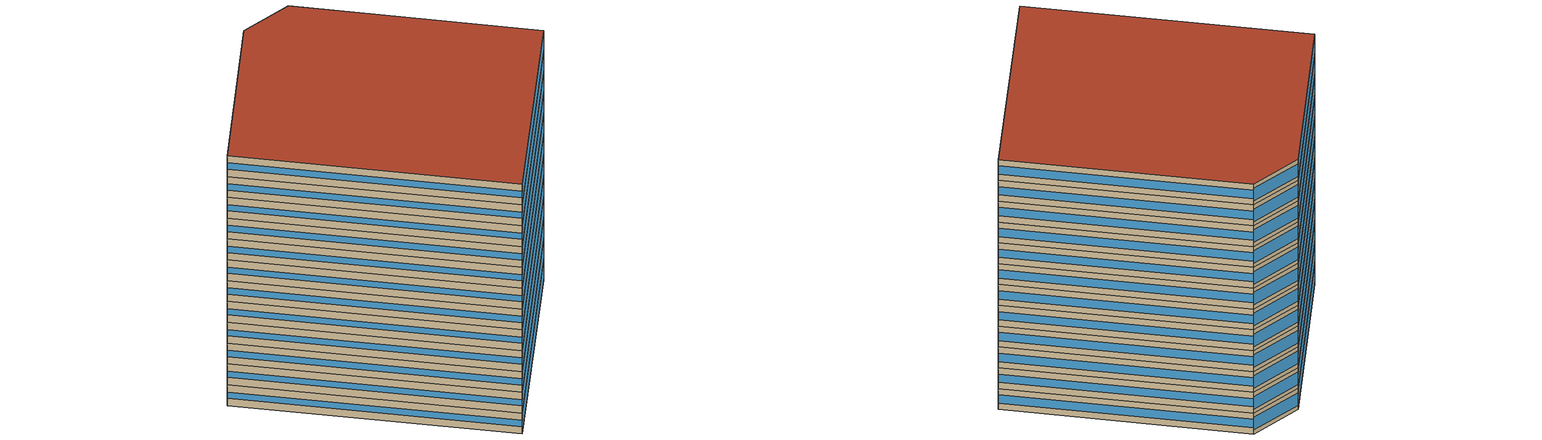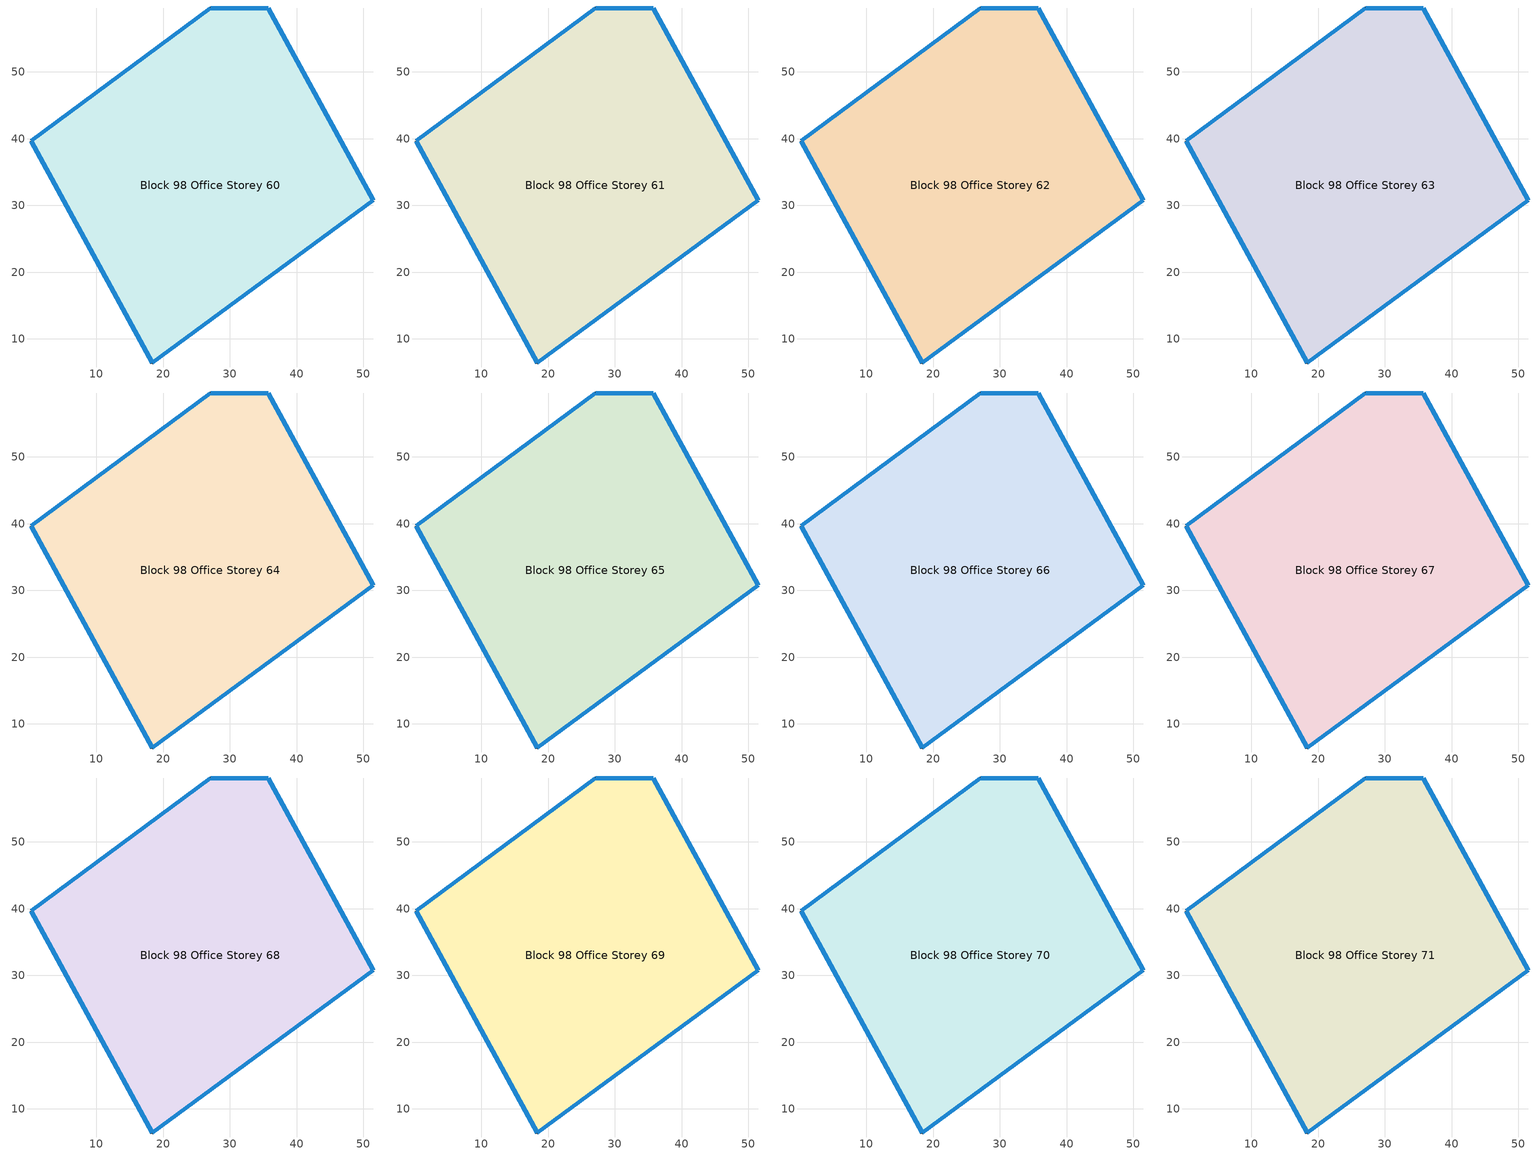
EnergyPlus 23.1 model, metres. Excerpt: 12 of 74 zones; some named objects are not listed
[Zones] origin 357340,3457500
Block 98 Office Storey 60
 floor outside (Project Floor): 35.77,59.58 51.48,30.76 18.38,6.38 0.26,39.66 27.1,59.58 z178.38
 wall outside (Project Wall): 27.1,59.58 0.26,39.66 18.38,6.38 51.48,30.76 35.77,59.58 27.1,59.58 z178.38:181.35
 window (Office_north_window_construction): 27.09,59.57 0.27,39.67 / 35.77,59.58 27.11,59.58 z178.97:180.76
 window (Office_west_window_construction): 0.26,39.64 18.37,6.39 z179.42:180.31
 window (Office_south_window_construction): 18.39,6.39 51.46,30.75 z178.82:180.91
 window (Office_east_window_construction): 51.47,30.78 35.78,59.56 z179.27:180.46
 roof outside (Project Ceiling): 51.48,30.76 35.77,59.58 27.1,59.58 0.26,39.66 18.38,6.38 z181.35
Block 98 Office Storey 61
 floor outside (Project Floor): 35.77,59.58 51.48,30.76 18.38,6.38 0.26,39.66 27.1,59.58 z181.35
 wall outside (Project Wall): 27.1,59.58 0.26,39.66 18.38,6.38 51.48,30.76 35.77,59.58 27.1,59.58 z181.35:184.32
 window (Office_north_window_construction): 27.09,59.57 0.27,39.67 / 35.77,59.58 27.11,59.58 z181.95:183.73
 window (Office_west_window_construction): 0.26,39.64 18.37,6.39 z182.39:183.28
 window (Office_south_window_construction): 18.39,6.39 51.46,30.75 z181.8:183.88
 window (Office_east_window_construction): 51.47,30.78 35.78,59.56 z182.24:183.43
 roof outside (Project Ceiling): 51.48,30.76 35.77,59.58 27.1,59.58 0.26,39.66 18.38,6.38 z184.32
Block 98 Office Storey 62
 floor outside (Project Floor): 35.77,59.58 51.48,30.76 18.38,6.38 0.26,39.66 27.1,59.58 z184.32
 wall outside (Project Wall): 27.1,59.58 0.26,39.66 18.38,6.38 51.48,30.76 35.77,59.58 27.1,59.58 z184.32:187.3
 window (Office_north_window_construction): 27.09,59.57 0.27,39.67 / 35.77,59.58 27.11,59.58 z184.92:186.7
 window (Office_west_window_construction): 0.26,39.64 18.37,6.39 z185.36:186.26
 window (Office_south_window_construction): 18.39,6.39 51.46,30.75 z184.77:186.85
 window (Office_east_window_construction): 51.47,30.78 35.78,59.56 z185.22:186.41
 roof outside (Project Ceiling): 51.48,30.76 35.77,59.58 27.1,59.58 0.26,39.66 18.38,6.38 z187.3
Block 98 Office Storey 63
 floor outside (Project Floor): 35.77,59.58 51.48,30.76 18.38,6.38 0.26,39.66 27.1,59.58 z187.3
 wall outside (Project Wall): 27.1,59.58 0.26,39.66 18.38,6.38 51.48,30.76 35.77,59.58 27.1,59.58 z187.3:190.27
 window (Office_north_window_construction): 27.09,59.57 0.27,39.67 / 35.77,59.58 27.11,59.58 z187.89:189.68
 window (Office_west_window_construction): 0.26,39.64 18.37,6.39 z188.34:189.23
 window (Office_south_window_construction): 18.39,6.39 51.46,30.75 z187.74:189.82
 window (Office_east_window_construction): 51.47,30.78 35.78,59.56 z188.19:189.38
 roof outside (Project Ceiling): 51.48,30.76 35.77,59.58 27.1,59.58 0.26,39.66 18.38,6.38 z190.27
Block 98 Office Storey 64
 floor outside (Project Floor): 35.77,59.58 51.48,30.76 18.38,6.38 0.26,39.66 27.1,59.58 z190.27
 wall outside (Project Wall): 27.1,59.58 0.26,39.66 18.38,6.38 51.48,30.76 35.77,59.58 27.1,59.58 z190.27:193.24
 window (Office_north_window_construction): 27.09,59.57 0.27,39.67 / 35.77,59.58 27.11,59.58 z190.86:192.65
 window (Office_west_window_construction): 0.26,39.64 18.37,6.39 z191.31:192.2
 window (Office_south_window_construction): 18.39,6.39 51.46,30.75 z190.72:192.8
 window (Office_east_window_construction): 51.47,30.78 35.78,59.56 z191.16:192.35
 roof outside (Project Ceiling): 51.48,30.76 35.77,59.58 27.1,59.58 0.26,39.66 18.38,6.38 z193.24
Block 98 Office Storey 65
 floor outside (Project Floor): 35.77,59.58 51.48,30.76 18.38,6.38 0.26,39.66 27.1,59.58 z193.24
 wall outside (Project Wall): 27.1,59.58 0.26,39.66 18.38,6.38 51.48,30.76 35.77,59.58 27.1,59.58 z193.24:196.22
 window (Office_north_window_construction): 27.09,59.57 0.27,39.67 / 35.77,59.58 27.11,59.58 z193.84:195.62
 window (Office_west_window_construction): 0.26,39.64 18.37,6.39 z194.28:195.18
 window (Office_south_window_construction): 18.39,6.39 51.46,30.75 z193.69:195.77
 window (Office_east_window_construction): 51.47,30.78 35.78,59.56 z194.14:195.32
 roof outside (Project Ceiling): 51.48,30.76 35.77,59.58 27.1,59.58 0.26,39.66 18.38,6.38 z196.22
Block 98 Office Storey 66
 floor outside (Project Floor): 35.77,59.58 51.48,30.76 18.38,6.38 0.26,39.66 27.1,59.58 z196.22
 wall outside (Project Wall): 27.1,59.58 0.26,39.66 18.38,6.38 51.48,30.76 35.77,59.58 27.1,59.58 z196.22:199.19
 window (Office_north_window_construction): 27.09,59.57 0.27,39.67 / 35.77,59.58 27.11,59.58 z196.81:198.59
 window (Office_west_window_construction): 0.26,39.64 18.37,6.39 z197.26:198.15
 window (Office_south_window_construction): 18.39,6.39 51.46,30.75 z196.66:198.74
 window (Office_east_window_construction): 51.47,30.78 35.78,59.56 z197.11:198.3
 roof outside (Project Ceiling): 51.48,30.76 35.77,59.58 27.1,59.58 0.26,39.66 18.38,6.38 z199.19
Block 98 Office Storey 67
 floor outside (Project Floor): 35.77,59.58 51.48,30.76 18.38,6.38 0.26,39.66 27.1,59.58 z199.19
 wall outside (Project Wall): 27.1,59.58 0.26,39.66 18.38,6.38 51.48,30.76 35.77,59.58 27.1,59.58 z199.19:202.16
 window (Office_north_window_construction): 27.09,59.57 0.27,39.67 / 35.77,59.58 27.11,59.58 z199.78:201.57
 window (Office_west_window_construction): 0.26,39.64 18.37,6.39 z200.23:201.12
 window (Office_south_window_construction): 18.39,6.39 51.46,30.75 z199.64:201.72
 window (Office_east_window_construction): 51.47,30.78 35.78,59.56 z200.08:201.27
 roof outside (Project Ceiling): 51.48,30.76 35.77,59.58 27.1,59.58 0.26,39.66 18.38,6.38 z202.16
Block 98 Office Storey 68
 floor outside (Project Floor): 35.77,59.58 51.48,30.76 18.38,6.38 0.26,39.66 27.1,59.58 z202.16
 wall outside (Project Wall): 27.1,59.58 0.26,39.66 18.38,6.38 51.48,30.76 35.77,59.58 27.1,59.58 z202.16:205.14
 window (Office_north_window_construction): 27.09,59.57 0.27,39.67 / 35.77,59.58 27.11,59.58 z202.76:204.54
 window (Office_west_window_construction): 0.26,39.64 18.37,6.39 z203.2:204.09
 window (Office_south_window_construction): 18.39,6.39 51.46,30.75 z202.61:204.69
 window (Office_east_window_construction): 51.47,30.78 35.78,59.56 z203.05:204.24
 roof outside (Project Ceiling): 51.48,30.76 35.77,59.58 27.1,59.58 0.26,39.66 18.38,6.38 z205.14
Block 98 Office Storey 69
 floor outside (Project Floor): 35.77,59.58 51.48,30.76 18.38,6.38 0.26,39.66 27.1,59.58 z205.14
 wall outside (Project Wall): 27.1,59.58 0.26,39.66 18.38,6.38 51.48,30.76 35.77,59.58 27.1,59.58 z205.14:208.11
 window (Office_north_window_construction): 27.09,59.57 0.27,39.67 / 35.77,59.58 27.11,59.58 z205.73:207.51
 window (Office_west_window_construction): 0.26,39.64 18.37,6.39 z206.18:207.07
 window (Office_south_window_construction): 18.39,6.39 51.46,30.75 z205.58:207.66
 window (Office_east_window_construction): 51.47,30.78 35.78,59.56 z206.03:207.22
 roof outside (Project Ceiling): 51.48,30.76 35.77,59.58 27.1,59.58 0.26,39.66 18.38,6.38 z208.11
Block 98 Office Storey 70
 floor outside (Project Floor): 35.77,59.58 51.48,30.76 18.38,6.38 0.26,39.66 27.1,59.58 z208.11
 wall outside (Project Wall): 27.1,59.58 0.26,39.66 18.38,6.38 51.48,30.76 35.77,59.58 27.1,59.58 z208.11:211.08
 window (Office_north_window_construction): 27.09,59.57 0.27,39.67 / 35.77,59.58 27.11,59.58 z208.7:210.49
 window (Office_west_window_construction): 0.26,39.64 18.37,6.39 z209.15:210.04
 window (Office_south_window_construction): 18.39,6.39 51.46,30.75 z208.55:210.64
 window (Office_east_window_construction): 51.47,30.78 35.78,59.56 z209:210.19
 roof outside (Project Ceiling): 51.48,30.76 35.77,59.58 27.1,59.58 0.26,39.66 18.38,6.38 z211.08
Block 98 Office Storey 71
 floor outside (Project Floor): 35.77,59.58 51.48,30.76 18.38,6.38 0.26,39.66 27.1,59.58 z211.08
 wall outside (Project Wall): 27.1,59.58 0.26,39.66 18.38,6.38 51.48,30.76 35.77,59.58 27.1,59.58 z211.08:214.05
 window (Office_north_window_construction): 27.09,59.57 0.27,39.67 / 35.77,59.58 27.11,59.58 z211.68:213.46
 window (Office_west_window_construction): 0.26,39.64 18.37,6.39 z212.12:213.01
 window (Office_south_window_construction): 18.39,6.39 51.46,30.75 z211.53:213.61
 window (Office_east_window_construction): 51.47,30.78 35.78,59.56 z211.97:213.16
 roof outside (Project Ceiling): 51.48,30.76 35.77,59.58 27.1,59.58 0.26,39.66 18.38,6.38 z214.05
[Building]
Building_1: North Axis=0; Terrain=City; Loads Convergence Tolerance Value=0.04; Temperature Convergence Tolerance Value=0.4; Solar Distribution=FullExterior; Maximum Number of Warmup Days=25; Minimum Number of Warmup Days=6
[Site:Location]
CHN Design_Conditions: Latitude=30; Longitude=114; Time Zone=8; Elevation=12
[SIZINGPERIOD:DESIGNDAY] Day of Month=21; DryBulb Temperature Range Modifier Type=DefaultMultipliers; Humidity Condition Type=Wetbulb; Barometric Pressure=101181; Rain Indicator=No; Snow Indicator=No; Daylight Saving Time Indicator=No; Sky Clearness=0; Begin Environment Reset Mode=FullResetAtBeginEnvironment
Name | Month | Day Type | Maximum DryBulb Temperature | Daily DryBulb Temperature Range | Wetbulb or DewPoint at Maximum DryBulb | Wind Speed | Wind Direction | Solar Model Indicator | ASHRAE Clear Sky Optical Depth for Beam Irradiance taub | ASHRAE Clear Sky Optical Depth for Diffuse Irradiance taud
Ann Htg 99.6% Condns DB | 1 | WinterDesignDay | -10 | 0 | -4.8 | 1 | 340 | ASHRAEClearSky | 0 | 0
Ann Clg .4% Condns DB=>MWB | 7 | SummerDesignDay | 40 | 6.6 | 27.1 | 3.5 | 220 | ASHRAETau | 0.781 | 1.413
[MATERIAL]
DefaultMaterial: Roughness=Rough; Thickness=0.1; Conductivity=0.1; Density=1000; Specific Heat=1000; Thermal Absorptance=0.9; Solar Absorptance=0.7; Visible Absorptance=0.7
[WINDOWMATERIAL:SIMPLEGLAZINGSYSTEM] UFactor=3; Visible Transmittance=0.6
Name | Solar Heat Gain Coefficient
Office_east_window; Office_south_window; Office_west_window | 0.3
Office_north_window | 0.35
[CONSTRUCTION]
Project Wall; Project Floor; Project Ceiling: DefaultMaterial
Office_east_window_construction: Office_east_window
Office_south_window_construction: Office_south_window
Office_west_window_construction: Office_west_window
Office_north_window_construction: Office_north_window
[SPACE] Ceiling Height=autocalculate; Volume=autocalculate; Floor Area=autocalculate; Space Type=Office
Name | Zone
Block 98 Office Storey 60_space | Block 98 Office Storey 60
Block 98 Office Storey 61_space | Block 98 Office Storey 61
Block 98 Office Storey 62_space | Block 98 Office Storey 62
Block 98 Office Storey 63_space | Block 98 Office Storey 63
Block 98 Office Storey 64_space | Block 98 Office Storey 64
Block 98 Office Storey 65_space | Block 98 Office Storey 65
Block 98 Office Storey 66_space | Block 98 Office Storey 66
Block 98 Office Storey 67_space | Block 98 Office Storey 67
Block 98 Office Storey 68_space | Block 98 Office Storey 68
Block 98 Office Storey 69_space | Block 98 Office Storey 69
Block 98 Office Storey 70_space | Block 98 Office Storey 70
Block 98 Office Storey 71_space | Block 98 Office Storey 71
[SPACELIST]
Office: Block 98 Office Storey 0_space, Block 98 Office Storey 1_space, Block 98 Office Storey 2_space, Block 98 Office Storey 3_space, Block 98 Office Storey 4_space, Block 98 Office Storey 5_space, Block 98 Office Storey 6_space, Block 98 Office Storey 7_space, Block 98 Office Storey 8_space, Block 98 Office Storey 9_space, Block 98 Office Storey 10_space, Block 98 Office Storey 11_space, Block 98 Office Storey 12_space, Block 98 Office Storey 13_space, Block 98 Office Storey 14_space, Block 98 Office Storey 15_space, Block 98 Office Storey 16_space, Block 98 Office Storey 17_space, Block 98 Office Storey 18_space, Block 98 Office Storey 19_space, Block 98 Office Storey 20_space, Block 98 Office Storey 21_space, Block 98 Office Storey 22_space, Block 98 Office Storey 23_space, Block 98 Office Storey 24_space, Block 98 Office Storey 25_space, Block 98 Office Storey 26_space, Block 98 Office Storey 27_space, Block 98 Office Storey 28_space, Block 98 Office Storey 29_space, Block 98 Office Storey 30_space, Block 98 Office Storey 31_space, Block 98 Office Storey 32_space, Block 98 Office Storey 33_space, Block 98 Office Storey 34_space, Block 98 Office Storey 35_space, Block 98 Office Storey 36_space, Block 98 Office Storey 37_space, Block 98 Office Storey 38_space, Block 98 Office Storey 39_space, Block 98 Office Storey 40_space, Block 98 Office Storey 41_space, Block 98 Office Storey 42_space, Block 98 Office Storey 43_space, Block 98 Office Storey 44_space, Block 98 Office Storey 45_space, Block 98 Office Storey 46_space, Block 98 Office Storey 47_space, Block 98 Office Storey 48_space, Block 98 Office Storey 49_space, Block 98 Office Storey 50_space, Block 98 Office Storey 51_space, Block 98 Office Storey 52_space, Block 98 Office Storey 53_space, Block 98 Office Storey 54_space, Block 98 Office Storey 55_space, Block 98 Office Storey 56_space, Block 98 Office Storey 57_space, Block 98 Office Storey 58_space, Block 98 Office Storey 59_space, Block 98 Office Storey 60_space, Block 98 Office Storey 61_space, Block 98 Office Storey 62_space, Block 98 Office Storey 63_space, Block 98 Office Storey 64_space, Block 98 Office Storey 65_space, Block 98 Office Storey 66_space, Block 98 Office Storey 67_space, Block 98 Office Storey 68_space, Block 98 Office Storey 69_space, Block 98 Office Storey 70_space, Block 98 Office Storey 71_space, Block 98 Office Storey 72_space, Block 98 Office Storey 73_space
[ZONE] Type=1; Multiplier=1; Ceiling Height=autocalculate; Volume=autocalculate; Floor Area=autocalculate; Part of Total Floor Area=Yes
Block 98 Office Storey 60; Block 98 Office Storey 61; Block 98 Office Storey 62; Block 98 Office Storey 63; Block 98 Office Storey 64; Block 98 Office Storey 65; Block 98 Office Storey 66; Block 98 Office Storey 67; Block 98 Office Storey 68; Block 98 Office Storey 69; Block 98 Office Storey 70; Block 98 Office Storey 71
[PEOPLE]
People_for_office: Zone or ZoneList or Space or SpaceList=Office; Number of People Schedule=SeasonalSchedule_Schedule_office_people; Number of People Calculation Method=People/Area; People per Floor Area=0.1; Fraction Radiant=0.3; Sensible Heat Fraction=autocalculate; Activity Level Schedule=SeasonalSchedule_Schedule_office_activity; Carbon Dioxide Generation Rate=3.82e-08; Enable ASHRAE 55 Comfort Warnings=No; Mean Radiant Temperature Calculation Type=ZoneAveraged; Clothing Insulation Calculation Method=ClothingInsulationSchedule; Cold Stress Temperature Threshold=15.56; Heat Stress Temperature Threshold=30
[LIGHTS]
Light_for_office: Zone or ZoneList or Space or SpaceList=Office; Schedule=SeasonalSchedule_office_lighting; Design Level Calculation Method=Watts/Area; Watts per Zone Floor Area=8; Return Air Fraction=0; Fraction Radiant=0.32; Fraction Visible=0.25; Fraction Replaceable=1; EndUse Subcategory=General; Return Air Fraction Calculated from Plenum Temperature=No; Return Air Fraction Function of Plenum Temperature Coefficient 1=0; Return Air Fraction Function of Plenum Temperature Coefficient 2=0
[ELECTRICEQUIPMENT]
Equipment_for_office: Zone or ZoneList or Space or SpaceList=Office; Schedule=SeasonalSchedule_Schedule_office_equipment; Design Level Calculation Method=Watts/Area; Watts per Zone Floor Area=15; Fraction Latent=0; Fraction Radiant=0; Fraction Lost=0; EndUse Subcategory=Electric Equipment
[DAYLIGHTING:CONTROLS] Illuminance Setpoint at Reference Point 1=300
Name | Zone or Space | Glare Calculation Daylighting Reference Point | Daylighting Reference Point 1
Dlight_Block 98 Office Storey 60 | Block 98 Office Storey 60 | Rpoint_Block 98 Office Storey 60 | Rpoint_Block 98 Office Storey 60
Dlight_Block 98 Office Storey 61 | Block 98 Office Storey 61 | Rpoint_Block 98 Office Storey 61 | Rpoint_Block 98 Office Storey 61
Dlight_Block 98 Office Storey 62 | Block 98 Office Storey 62 | Rpoint_Block 98 Office Storey 62 | Rpoint_Block 98 Office Storey 62
Dlight_Block 98 Office Storey 63 | Block 98 Office Storey 63 | Rpoint_Block 98 Office Storey 63 | Rpoint_Block 98 Office Storey 63
Dlight_Block 98 Office Storey 64 | Block 98 Office Storey 64 | Rpoint_Block 98 Office Storey 64 | Rpoint_Block 98 Office Storey 64
Dlight_Block 98 Office Storey 65 | Block 98 Office Storey 65 | Rpoint_Block 98 Office Storey 65 | Rpoint_Block 98 Office Storey 65
Dlight_Block 98 Office Storey 66 | Block 98 Office Storey 66 | Rpoint_Block 98 Office Storey 66 | Rpoint_Block 98 Office Storey 66
Dlight_Block 98 Office Storey 67 | Block 98 Office Storey 67 | Rpoint_Block 98 Office Storey 67 | Rpoint_Block 98 Office Storey 67
Dlight_Block 98 Office Storey 68 | Block 98 Office Storey 68 | Rpoint_Block 98 Office Storey 68 | Rpoint_Block 98 Office Storey 68
Dlight_Block 98 Office Storey 69 | Block 98 Office Storey 69 | Rpoint_Block 98 Office Storey 69 | Rpoint_Block 98 Office Storey 69
Dlight_Block 98 Office Storey 70 | Block 98 Office Storey 70 | Rpoint_Block 98 Office Storey 70 | Rpoint_Block 98 Office Storey 70
Dlight_Block 98 Office Storey 71 | Block 98 Office Storey 71 | Rpoint_Block 98 Office Storey 71 | Rpoint_Block 98 Office Storey 71
[HVACTEMPLATE:ZONE:IDEALLOADSAIRSYSTEM] Template Thermostat=Thermostat_for_office; Maximum Heating Supply Air Temperature=50; Minimum Cooling Supply Air Temperature=13; Maximum Heating Supply Air Humidity Ratio=0.0156; Minimum Cooling Supply Air Humidity Ratio=0.0077; Heating Limit=NoLimit; Cooling Limit=NoLimit; Dehumidification Control Type=ConstantSensibleHeatRatio; Cooling Sensible Heat Ratio=0.7; Dehumidification Setpoint=60; Humidification Control Type=None; Humidification Setpoint=30; Outdoor Air Method=DetailedSpecification; Outdoor Air Flow Rate per Person=0.00944; Outdoor Air Flow Rate per Zone Floor Area=0; Outdoor Air Flow Rate per Zone=0; Design Specification Outdoor Air Object=Ventilation_for_office; Demand Controlled Ventilation Type=None; Outdoor Air Economizer Type=NoEconomizer; Heat Recovery Type=None; Sensible Heat Recovery Effectiveness=0.7; Latent Heat Recovery Effectiveness=0.65
Block 98 Office Storey 60; Block 98 Office Storey 61; Block 98 Office Storey 62; Block 98 Office Storey 63; Block 98 Office Storey 64; Block 98 Office Storey 65; Block 98 Office Storey 66; Block 98 Office Storey 67; Block 98 Office Storey 68; Block 98 Office Storey 69; Block 98 Office Storey 70; Block 98 Office Storey 71
[DESIGNSPECIFICATION:OUTDOORAIR]
Ventilation_for_office: Outdoor Air Method=Flow/Person; Outdoor Air Flow per Person=0.00833333; Outdoor Air Flow per Zone Floor Area=0; Outdoor Air Flow per Zone=0; Outdoor Air Flow Air Changes per Hour=0
[SCHEDULE:DAY:HOURLY]
Schedule_office_lighting_weekday_hourly: 0.1, 0.1, 0.1, 0.1, 0.1, 0.1, 0.1, 0.2, 0.5, 0.95, 0.95, 0.95, 0.8, 0.8, 0.95, 0.95, 0.95, 0.95, 0.95, 0.95, 0.95, 0.8, 0.5, 0.1
Schedule_office_lighting_holiday_hourly; Schedule_office_equipment_holiday_hourly: 0.1, 0.1, 0.1, 0.1, 0.1, 0.1, 0.1, 0.1, 0.1, 0.1, 0.1, 0.1, 0.1, 0.3, 0.3, 0.3, 0.3, 0.3, 0.3, 0.3, 0.3, 0.3, 0.1, 0.1
Schedule_office_equipment_weekday_hourly: 0.1, 0.1, 0.1, 0.1, 0.1, 0.1, 0.1, 0.2, 0.5, 0.95, 0.95, 0.95, 0.5, 0.5, 0.95, 0.95, 0.95, 0.95, 0.95, 0.95, 0.4, 0.4, 0.3, 0.1
Schedule_office_people_weekday_hourly: 0.1, 0.1, 0.1, 0.1, 0.1, 0.1, 0.1, 0.5, 0.95, 0.95, 0.95, 0.8, 0.8, 0.95, 0.95, 0.95, 0.95, 0.95, 0.8, 0.5, 0.5, 0.3, 0.1, 0.1
Schedule_office_people_holiday_hourly: 0.1, 0.1, 0.1, 0.1, 0.1, 0.1, 0.1, 0.1, 0.1, 0.1, 0.1, 0.1, 0.1, 0.3, 0.3, 0.3, 0.3, 0.3, 0.3, 0.1, 0.1, 0.1, 0.1, 0.1
Schedule_office_activity_weekday_hourly; Schedule_office_activity_holiday_hourly: 144, 144, 144, 144, 144, 144, 144, 144, 144, 144, 144, 144, 144, 144, 144, 144, 144, 144, 144, 144, 144, 144, 144, 144
[SCHEDULE:WEEK:DAILY]
Schedule_office_lighting_weekly: Schedule_office_lighting_holiday_hourly, Schedule_office_lighting_weekday_hourly, Schedule_office_lighting_weekday_hourly, Schedule_office_lighting_weekday_hourly, Schedule_office_lighting_weekday_hourly, Schedule_office_lighting_weekday_hourly, Schedule_office_lighting_holiday_hourly, Schedule_office_lighting_holiday_hourly, Schedule_office_lighting_weekday_hourly, Schedule_office_lighting_weekday_hourly, Schedule_office_lighting_holiday_hourly, Schedule_office_lighting_holiday_hourly
Schedule_office_equipment_weekly: Schedule_office_equipment_holiday_hourly, Schedule_office_equipment_weekday_hourly, Schedule_office_equipment_weekday_hourly, Schedule_office_equipment_weekday_hourly, Schedule_office_equipment_weekday_hourly, Schedule_office_equipment_weekday_hourly, Schedule_office_equipment_holiday_hourly, Schedule_office_equipment_holiday_hourly, Schedule_office_equipment_weekday_hourly, Schedule_office_equipment_weekday_hourly, Schedule_office_equipment_holiday_hourly, Schedule_office_equipment_holiday_hourly
Schedule_office_people_weekly: Schedule_office_people_holiday_hourly, Schedule_office_people_weekday_hourly, Schedule_office_people_weekday_hourly, Schedule_office_people_weekday_hourly, Schedule_office_people_weekday_hourly, Schedule_office_people_weekday_hourly, Schedule_office_people_holiday_hourly, Schedule_office_people_holiday_hourly, Schedule_office_people_weekday_hourly, Schedule_office_people_weekday_hourly, Schedule_office_people_holiday_hourly, Schedule_office_people_holiday_hourly
Schedule_office_activity_weekly: Schedule_office_activity_holiday_hourly, Schedule_office_activity_weekday_hourly, Schedule_office_activity_weekday_hourly, Schedule_office_activity_weekday_hourly, Schedule_office_activity_weekday_hourly, Schedule_office_activity_weekday_hourly, Schedule_office_activity_holiday_hourly, Schedule_office_activity_holiday_hourly, Schedule_office_activity_weekday_hourly, Schedule_office_activity_weekday_hourly, Schedule_office_activity_holiday_hourly, Schedule_office_activity_holiday_hourly
[SCHEDULE:YEAR]
SeasonalSchedule_office_lighting: Schedule_office_lighting_weekly, 1, 1, 12, 31
SeasonalSchedule_Schedule_office_equipment: Schedule_office_equipment_weekly, 1, 1, 12, 31
SeasonalSchedule_Schedule_office_people: Schedule_office_people_weekly, 1, 1, 12, 31
SeasonalSchedule_Schedule_office_activity: Schedule_office_activity_weekly, 1, 1, 12, 31
